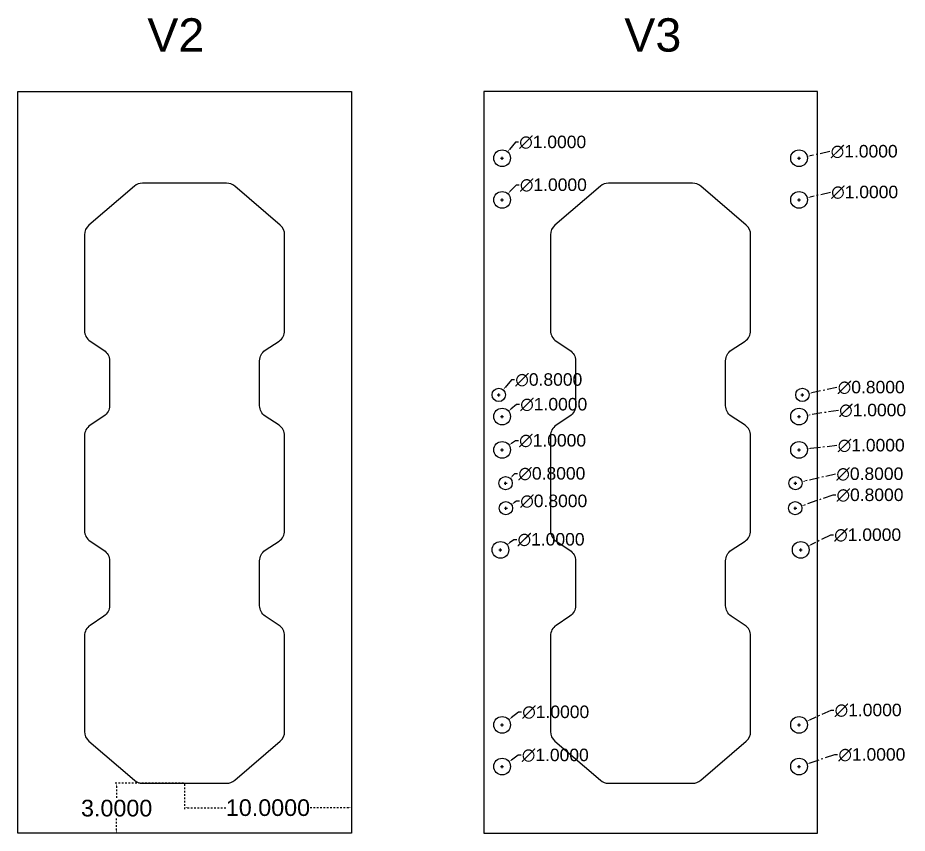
# Model space of a CAD drawing. Header units: millimetres. Extents: x 11 to 257, y 6 to 114.
# Drawn here: x 83 to 136.3, y 7.4 to 56.3 of the extents above; entities that cross this region are included whole.
import ezdxf

# ---------------------------------------------------------------- set-up
doc = ezdxf.new("R2010")
doc.units = ezdxf.units.MM
doc.header["$MEASUREMENT"] = 0
doc.linetypes.add('ACAD_ISO10W100', pattern=[18, 12, -3, 0, -3])
doc.layers.add('dim', color=90, linetype='ACAD_ISO10W100')
doc.layers.add('schita', color=50, linetype='Continuous')
doc.styles.get("Standard").update_dxf_attribs({"font": 'arial.ttf'})
doc.dimstyles.get("Standard").update_dxf_attribs({"dimtxt": 0.18, "dimasz": 0.18, "dimexe": 0.18, "dimexo": 0.0625, "dimgap": 0.09, "dimtad": 0, "dimtih": 1, "dimtoh": 1, "dimdec": 4, "dimzin": 0, "dimdsep": 46, "dimtxsty": 'Standard', "dimcen": 0.09, "dimadec": 0, "dimazin": 0, "dimtfac": 1, "dimtdec": 4, "dimtofl": 0, "dimtmove": 0, "dimatfit": 3, "dimfxl": 1, "dimtolj": 1, "dimtzin": 0, "dimarcsym": 0})

# ---------------------------------------------------------------- blocks, each defined once
blk = doc.blocks.new('*D3')
at = {"layer": 'Defpoints', "color": 0, "ltscale": 0.05, "transparency": 16777216}
for p in [(112.368, 48.257), (111.726, 47.491)]:
    blk.add_point(p, dxfattribs=at)
at = {"layer": 'dim', "color": 0, "lineweight": -2, "ltscale": 0.05, "transparency": 16777216}
for p, q in [((112.846, 48.827), (112.484, 48.395)), ((113.026, 48.827), (112.846, 48.827)), ((111.957, 47.874), (112.137, 47.874)), ((112.047, 47.784), (112.047, 47.964))]:
    blk.add_line(p, q, dxfattribs=at)
at = {"layer": 'dim', "color": 0, "ltscale": 0.05, "transparency": 16777216}
blk.add_solid([(112.461, 48.415), (112.507, 48.376), (112.368, 48.257)], dxfattribs=at)
at = {"layer": 'dim', "color": 0, "ltscale": 0.05, "transparency": 16777216, "insert": (115.079, 48.827), "char_height": 0.75, "attachment_point": 5}
blk.add_mtext('\\A1;∅1.0000', dxfattribs=at)
blk = doc.blocks.new('*D4')
at = {"layer": 'Defpoints', "color": 0, "ltscale": 0.05, "transparency": 16777216}
for p in [(112.391, 45.737), (111.703, 45.011)]:
    blk.add_point(p, dxfattribs=at)
at = {"layer": 'dim', "color": 0, "lineweight": -2, "ltscale": 0.05, "transparency": 16777216}
for p, q in [((112.885, 46.258), (112.515, 45.868)), ((113.065, 46.258), (112.885, 46.258)), ((111.957, 45.374), (112.137, 45.374)), ((112.047, 45.284), (112.047, 45.464))]:
    blk.add_line(p, q, dxfattribs=at)
at = {"layer": 'dim', "color": 0, "ltscale": 0.05, "transparency": 16777216}
blk.add_solid([(112.493, 45.888), (112.537, 45.847), (112.391, 45.737)], dxfattribs=at)
at = {"layer": 'dim', "color": 0, "ltscale": 0.05, "transparency": 16777216, "insert": (115.119, 46.258), "char_height": 0.75, "attachment_point": 5}
blk.add_mtext('\\A1;∅1.0000', dxfattribs=at)
blk = doc.blocks.new('*D5')
at = {"layer": 'Defpoints', "color": 0, "ltscale": 0.05, "transparency": 16777216}
for p in [(112.106, 33.979), (111.588, 33.369)]:
    blk.add_point(p, dxfattribs=at)
at = {"layer": 'dim', "color": 0, "lineweight": -2, "ltscale": 0.05, "transparency": 16777216}
for p, q in [((112.612, 34.572), (112.223, 34.116)), ((112.792, 34.572), (112.612, 34.572)), ((111.757, 33.674), (111.937, 33.674)), ((111.847, 33.584), (111.847, 33.764))]:
    blk.add_line(p, q, dxfattribs=at)
at = {"layer": 'dim', "color": 0, "ltscale": 0.05, "transparency": 16777216}
blk.add_solid([(112.2, 34.135), (112.246, 34.096), (112.106, 33.979)], dxfattribs=at)
at = {"layer": 'dim', "color": 0, "ltscale": 0.05, "transparency": 16777216, "insert": (114.845, 34.572), "char_height": 0.75, "attachment_point": 5}
blk.add_mtext('\\A1;∅0.8000', dxfattribs=at)
blk = doc.blocks.new('*D6')
at = {"layer": 'Defpoints', "color": 0, "ltscale": 0.05, "transparency": 16777216}
for p in [(112.432, 32.694), (111.663, 32.054)]:
    blk.add_point(p, dxfattribs=at)
at = {"layer": 'dim', "color": 0, "lineweight": -2, "ltscale": 0.05, "transparency": 16777216}
for p, q in [((112.908, 33.09), (112.57, 32.809)), ((113.088, 33.09), (112.908, 33.09)), ((111.957, 32.374), (112.137, 32.374)), ((112.047, 32.284), (112.047, 32.464))]:
    blk.add_line(p, q, dxfattribs=at)
at = {"layer": 'dim', "color": 0, "ltscale": 0.05, "transparency": 16777216}
blk.add_solid([(112.551, 32.832), (112.589, 32.786), (112.432, 32.694)], dxfattribs=at)
at = {"layer": 'dim', "color": 0, "ltscale": 0.05, "transparency": 16777216, "insert": (115.142, 33.09), "char_height": 0.75, "attachment_point": 5}
blk.add_mtext('\\A1;∅1.0000', dxfattribs=at)
blk = doc.blocks.new('*D7')
at = {"layer": 'Defpoints', "color": 0, "ltscale": 0.05, "transparency": 16777216}
for p in [(112.458, 30.659), (111.636, 30.089)]:
    blk.add_point(p, dxfattribs=at)
at = {"layer": 'dim', "color": 0, "lineweight": -2, "ltscale": 0.05, "transparency": 16777216}
for p, q in [((112.047, 30.284), (112.047, 30.464)), ((112.84, 30.924), (112.606, 30.761)), ((113.02, 30.924), (112.84, 30.924)), ((111.957, 30.374), (112.137, 30.374))]:
    blk.add_line(p, q, dxfattribs=at)
at = {"layer": 'dim', "color": 0, "ltscale": 0.05, "transparency": 16777216}
blk.add_solid([(112.589, 30.786), (112.623, 30.737), (112.458, 30.659)], dxfattribs=at)
at = {"layer": 'dim', "color": 0, "ltscale": 0.05, "transparency": 16777216, "insert": (115.073, 30.924), "char_height": 0.75, "attachment_point": 5}
blk.add_mtext('\\A1;∅1.0000', dxfattribs=at)
blk = doc.blocks.new('*D8')
at = {"layer": 'Defpoints', "color": 0, "ltscale": 0.05, "transparency": 16777216}
for p in [(112.534, 28.665), (111.983, 28.085)]:
    blk.add_point(p, dxfattribs=at)
at = {"layer": 'dim', "color": 0, "lineweight": -2, "ltscale": 0.05, "transparency": 16777216}
for p, q in [((112.794, 28.94), (112.658, 28.796)), ((112.974, 28.94), (112.794, 28.94)), ((112.168, 28.375), (112.348, 28.375)), ((112.258, 28.285), (112.258, 28.465))]:
    blk.add_line(p, q, dxfattribs=at)
at = {"layer": 'dim', "color": 0, "ltscale": 0.05, "transparency": 16777216}
blk.add_solid([(112.636, 28.816), (112.679, 28.775), (112.534, 28.665)], dxfattribs=at)
at = {"layer": 'dim', "color": 0, "ltscale": 0.05, "transparency": 16777216, "insert": (115.028, 28.94), "char_height": 0.75, "attachment_point": 5}
blk.add_mtext('\\A1;∅0.8000', dxfattribs=at)
blk = doc.blocks.new('*D9')
at = {"layer": 'Defpoints', "color": 0, "ltscale": 0.05, "transparency": 16777216}
for p in [(112.607, 27.093), (111.937, 26.657)]:
    blk.add_point(p, dxfattribs=at)
at = {"layer": 'dim', "color": 0, "lineweight": -2, "ltscale": 0.05, "transparency": 16777216}
for p, q in [((112.908, 27.29), (112.758, 27.192)), ((113.088, 27.29), (112.908, 27.29)), ((112.182, 26.875), (112.362, 26.875)), ((112.272, 26.785), (112.272, 26.965))]:
    blk.add_line(p, q, dxfattribs=at)
at = {"layer": 'dim', "color": 0, "ltscale": 0.05, "transparency": 16777216}
blk.add_solid([(112.741, 27.217), (112.774, 27.167), (112.607, 27.093)], dxfattribs=at)
at = {"layer": 'dim', "color": 0, "ltscale": 0.05, "transparency": 16777216, "insert": (115.142, 27.29), "char_height": 0.75, "attachment_point": 5}
blk.add_mtext('\\A1;∅0.8000', dxfattribs=at)
blk = doc.blocks.new('*D10')
at = {"layer": 'Defpoints', "color": 0, "ltscale": 0.05, "transparency": 16777216}
for p in [(112.344, 24.678), (111.55, 24.07)]:
    blk.add_point(p, dxfattribs=at)
at = {"layer": 'dim', "color": 0, "lineweight": -2, "ltscale": 0.05, "transparency": 16777216}
for p, q in [((112.748, 24.986), (112.487, 24.787)), ((112.928, 24.986), (112.748, 24.986)), ((111.857, 24.374), (112.037, 24.374)), ((111.947, 24.284), (111.947, 24.464))]:
    blk.add_line(p, q, dxfattribs=at)
at = {"layer": 'dim', "color": 0, "ltscale": 0.05, "transparency": 16777216}
blk.add_solid([(112.469, 24.811), (112.506, 24.763), (112.344, 24.678)], dxfattribs=at)
at = {"layer": 'dim', "color": 0, "ltscale": 0.05, "transparency": 16777216, "insert": (114.982, 24.986), "char_height": 0.75, "attachment_point": 5}
blk.add_mtext('\\A1;∅1.0000', dxfattribs=at)
blk = doc.blocks.new('*D11')
at = {"layer": 'Defpoints', "color": 0, "ltscale": 0.05, "transparency": 16777216}
for p in [(112.442, 14.18), (111.652, 13.568)]:
    blk.add_point(p, dxfattribs=at)
at = {"layer": 'dim', "color": 0, "lineweight": -2, "ltscale": 0.05, "transparency": 16777216}
for p, q in [((113.028, 14.633), (112.585, 14.29)), ((113.208, 14.633), (113.028, 14.633)), ((111.957, 13.874), (112.137, 13.874)), ((112.047, 13.784), (112.047, 13.964))]:
    blk.add_line(p, q, dxfattribs=at)
at = {"layer": 'dim', "color": 0, "ltscale": 0.05, "transparency": 16777216}
blk.add_solid([(112.566, 14.314), (112.603, 14.267), (112.442, 14.18)], dxfattribs=at)
at = {"layer": 'dim', "color": 0, "ltscale": 0.05, "transparency": 16777216, "insert": (115.261, 14.633), "char_height": 0.75, "attachment_point": 5}
blk.add_mtext('\\A1;∅1.0000', dxfattribs=at)
blk = doc.blocks.new('*D12')
at = {"layer": 'Defpoints', "color": 0, "ltscale": 0.05, "transparency": 16777216}
for p in [(112.455, 11.663), (111.639, 11.085)]:
    blk.add_point(p, dxfattribs=at)
at = {"layer": 'dim', "color": 0, "lineweight": -2, "ltscale": 0.05, "transparency": 16777216}
for p, q in [((112.999, 12.048), (112.602, 11.767)), ((113.179, 12.048), (112.999, 12.048)), ((111.957, 11.374), (112.137, 11.374)), ((112.047, 11.284), (112.047, 11.464))]:
    blk.add_line(p, q, dxfattribs=at)
at = {"layer": 'dim', "color": 0, "ltscale": 0.05, "transparency": 16777216}
blk.add_solid([(112.585, 11.791), (112.619, 11.742), (112.455, 11.663)], dxfattribs=at)
at = {"layer": 'dim', "color": 0, "ltscale": 0.05, "transparency": 16777216, "insert": (115.233, 12.048), "char_height": 0.75, "attachment_point": 5}
blk.add_mtext('\\A1;∅1.0000', dxfattribs=at)
blk = doc.blocks.new('*D13')
at = {"layer": 'Defpoints', "color": 0, "ltscale": 0.05, "transparency": 16777216}
for p in [(130.302, 14.082), (129.392, 13.666)]:
    blk.add_point(p, dxfattribs=at)
at = {"layer": 'dim', "color": 0, "lineweight": -2, "ltscale": 0.05, "transparency": 16777216}
for p, q in [((131.758, 14.746), (130.466, 14.156)), ((131.938, 14.746), (131.758, 14.746)), ((129.757, 13.874), (129.937, 13.874)), ((129.847, 13.784), (129.847, 13.964))]:
    blk.add_line(p, q, dxfattribs=at)
at = {"layer": 'dim', "color": 0, "ltscale": 0.05, "transparency": 16777216}
blk.add_solid([(130.453, 14.184), (130.478, 14.129), (130.302, 14.082)], dxfattribs=at)
at = {"layer": 'dim', "color": 0, "ltscale": 0.05, "transparency": 16777216, "insert": (133.991, 14.746), "char_height": 0.75, "attachment_point": 5}
blk.add_mtext('\\A1;∅1.0000', dxfattribs=at)
blk = doc.blocks.new('*D14')
at = {"layer": 'Defpoints', "color": 0, "ltscale": 0.05, "transparency": 16777216}
for p in [(129.372, 11.218), (130.322, 11.53)]:
    blk.add_point(p, dxfattribs=at)
at = {"layer": 'dim', "color": 0, "lineweight": -2, "ltscale": 0.05, "transparency": 16777216}
for p, q in [((131.982, 12.077), (130.493, 11.587)), ((132.162, 12.077), (131.982, 12.077)), ((129.757, 11.374), (129.937, 11.374)), ((129.847, 11.284), (129.847, 11.464))]:
    blk.add_line(p, q, dxfattribs=at)
at = {"layer": 'dim', "color": 0, "ltscale": 0.05, "transparency": 16777216}
blk.add_solid([(130.484, 11.615), (130.502, 11.558), (130.322, 11.53)], dxfattribs=at)
at = {"layer": 'dim', "color": 0, "ltscale": 0.05, "transparency": 16777216, "insert": (134.216, 12.077), "char_height": 0.75, "attachment_point": 5}
blk.add_mtext('\\A1;∅1.0000', dxfattribs=at)
blk = doc.blocks.new('*D15')
at = {"layer": 'Defpoints', "color": 0, "ltscale": 0.05, "transparency": 16777216}
for p in [(130.395, 24.597), (129.499, 24.151)]:
    blk.add_point(p, dxfattribs=at)
at = {"layer": 'dim', "color": 0, "lineweight": -2, "ltscale": 0.05, "transparency": 16777216}
for p, q in [((131.729, 25.261), (130.556, 24.677)), ((131.909, 25.261), (131.729, 25.261)), ((129.857, 24.374), (130.037, 24.374)), ((129.947, 24.284), (129.947, 24.464))]:
    blk.add_line(p, q, dxfattribs=at)
at = {"layer": 'dim', "color": 0, "ltscale": 0.05, "transparency": 16777216}
blk.add_solid([(130.542, 24.704), (130.569, 24.65), (130.395, 24.597)], dxfattribs=at)
at = {"layer": 'dim', "color": 0, "ltscale": 0.05, "transparency": 16777216, "insert": (133.963, 25.261), "char_height": 0.75, "attachment_point": 5}
blk.add_mtext('\\A1;∅1.0000', dxfattribs=at)
blk = doc.blocks.new('*D16')
at = {"layer": 'Defpoints', "color": 0, "ltscale": 0.05, "transparency": 16777216}
for p in [(129.244, 26.744), (130, 27.006)]:
    blk.add_point(p, dxfattribs=at)
at = {"layer": 'dim', "color": 0, "lineweight": -2, "ltscale": 0.05, "transparency": 16777216}
for p, q in [((131.87, 27.654), (130.17, 27.065)), ((132.05, 27.654), (131.87, 27.654)), ((129.532, 26.875), (129.712, 26.875)), ((129.622, 26.785), (129.622, 26.965))]:
    blk.add_line(p, q, dxfattribs=at)
at = {"layer": 'dim', "color": 0, "ltscale": 0.05, "transparency": 16777216}
blk.add_solid([(130.161, 27.093), (130.18, 27.037), (130, 27.006)], dxfattribs=at)
at = {"layer": 'dim', "color": 0, "ltscale": 0.05, "transparency": 16777216, "insert": (134.103, 27.654), "char_height": 0.75, "attachment_point": 5}
blk.add_mtext('\\A1;∅0.8000', dxfattribs=at)
blk = doc.blocks.new('*D17')
at = {"layer": 'Defpoints', "color": 0, "ltscale": 0.05, "transparency": 16777216}
for p in [(129.246, 28.287), (130.026, 28.463)]:
    blk.add_point(p, dxfattribs=at)
at = {"layer": 'dim', "color": 0, "lineweight": -2, "ltscale": 0.05, "transparency": 16777216}
for p, q in [((132.038, 28.918), (130.202, 28.503)), ((129.546, 28.375), (129.726, 28.375)), ((129.636, 28.285), (129.636, 28.465))]:
    blk.add_line(p, q, dxfattribs=at)
at = {"layer": 'dim', "color": 0, "ltscale": 0.05, "transparency": 16777216}
blk.add_solid([(130.195, 28.532), (130.208, 28.474), (130.026, 28.463)], dxfattribs=at)
at = {"layer": 'dim', "color": 0, "ltscale": 0.05, "transparency": 16777216, "insert": (134.092, 28.918), "char_height": 0.75, "attachment_point": 5}
blk.add_mtext('\\A1;∅0.8000', dxfattribs=at)
blk = doc.blocks.new('*D18')
at = {"layer": 'Defpoints', "color": 0, "ltscale": 0.05, "transparency": 16777216}
for p in [(130.344, 30.43), (129.35, 30.318)]:
    blk.add_point(p, dxfattribs=at)
at = {"layer": 'dim', "color": 0, "lineweight": -2, "ltscale": 0.05, "transparency": 16777216}
for p, q in [((129.847, 30.284), (129.847, 30.464)), ((132.123, 30.632), (130.523, 30.451)), ((129.757, 30.374), (129.937, 30.374))]:
    blk.add_line(p, q, dxfattribs=at)
at = {"layer": 'dim', "color": 0, "ltscale": 0.05, "transparency": 16777216}
blk.add_solid([(130.519, 30.48), (130.526, 30.421), (130.344, 30.43)], dxfattribs=at)
at = {"layer": 'dim', "color": 0, "ltscale": 0.05, "transparency": 16777216, "insert": (134.176, 30.632), "char_height": 0.75, "attachment_point": 5}
blk.add_mtext('\\A1;∅1.0000', dxfattribs=at)
blk = doc.blocks.new('*D19')
at = {"layer": 'Defpoints', "color": 0, "ltscale": 0.05, "transparency": 16777216}
for p in [(129.353, 32.298), (130.341, 32.45)]:
    blk.add_point(p, dxfattribs=at)
at = {"layer": 'dim', "color": 0, "lineweight": -2, "ltscale": 0.05, "transparency": 16777216}
for p, q in [((132.207, 32.739), (130.519, 32.478)), ((129.757, 32.374), (129.937, 32.374)), ((129.847, 32.284), (129.847, 32.464))]:
    blk.add_line(p, q, dxfattribs=at)
at = {"layer": 'dim', "color": 0, "ltscale": 0.05, "transparency": 16777216}
blk.add_solid([(130.514, 32.508), (130.524, 32.448), (130.341, 32.45)], dxfattribs=at)
at = {"layer": 'dim', "color": 0, "ltscale": 0.05, "transparency": 16777216, "insert": (134.261, 32.739), "char_height": 0.75, "attachment_point": 5}
blk.add_mtext('\\A1;∅1.0000', dxfattribs=at)
blk = doc.blocks.new('*D20')
at = {"layer": 'Defpoints', "color": 0, "ltscale": 0.05, "transparency": 16777216}
for p in [(130.438, 33.757), (129.656, 33.591)]:
    blk.add_point(p, dxfattribs=at)
at = {"layer": 'dim', "color": 0, "lineweight": -2, "ltscale": 0.05, "transparency": 16777216}
for p, q in [((129.957, 33.674), (130.137, 33.674)), ((130.047, 33.584), (130.047, 33.764)), ((132.123, 34.116), (130.614, 33.795))]:
    blk.add_line(p, q, dxfattribs=at)
at = {"layer": 'dim', "color": 0, "ltscale": 0.05, "transparency": 16777216}
blk.add_solid([(130.608, 33.824), (130.621, 33.765), (130.438, 33.757)], dxfattribs=at)
at = {"layer": 'dim', "color": 0, "ltscale": 0.05, "transparency": 16777216, "insert": (134.176, 34.116), "char_height": 0.75, "attachment_point": 5}
blk.add_mtext('\\A1;∅0.8000', dxfattribs=at)
blk = doc.blocks.new('*D21')
at = {"layer": 'Defpoints', "color": 0, "ltscale": 0.05, "transparency": 16777216}
for p in [(130.333, 45.49), (129.361, 45.258)]:
    blk.add_point(p, dxfattribs=at)
at = {"layer": 'dim', "color": 0, "lineweight": -2, "ltscale": 0.05, "transparency": 16777216}
for p, q in [((129.757, 45.374), (129.937, 45.374)), ((129.847, 45.284), (129.847, 45.464)), ((131.729, 45.824), (130.508, 45.532))]:
    blk.add_line(p, q, dxfattribs=at)
at = {"layer": 'dim', "color": 0, "ltscale": 0.05, "transparency": 16777216}
blk.add_solid([(130.501, 45.562), (130.515, 45.503), (130.333, 45.49)], dxfattribs=at)
at = {"layer": 'dim', "color": 0, "ltscale": 0.05, "transparency": 16777216, "insert": (133.782, 45.824), "char_height": 0.75, "attachment_point": 5}
blk.add_mtext('\\A1;∅1.0000', dxfattribs=at)
blk = doc.blocks.new('*D22')
at = {"layer": 'Defpoints', "color": 0, "ltscale": 0.05, "transparency": 16777216}
for p in [(129.358, 47.77), (130.336, 47.978)]:
    blk.add_point(p, dxfattribs=at)
at = {"layer": 'dim', "color": 0, "lineweight": -2, "ltscale": 0.05, "transparency": 16777216}
for p, q in [((131.701, 48.269), (130.512, 48.016)), ((129.757, 47.874), (129.937, 47.874)), ((129.847, 47.784), (129.847, 47.964))]:
    blk.add_line(p, q, dxfattribs=at)
at = {"layer": 'dim', "color": 0, "ltscale": 0.05, "transparency": 16777216}
blk.add_solid([(130.506, 48.045), (130.518, 47.986), (130.336, 47.978)], dxfattribs=at)
at = {"layer": 'dim', "color": 0, "ltscale": 0.05, "transparency": 16777216, "insert": (133.754, 48.269), "char_height": 0.75, "attachment_point": 5}
blk.add_mtext('\\A1;∅1.0000', dxfattribs=at)
blk = doc.blocks.new('*D74')
at = {"layer": 'Defpoints', "color": 0, "ltscale": 0.005, "transparency": 16777216}
for p in [(93.008, 10.374), (88.936, 7.374), (93.008, 7.374)]:
    blk.add_point(p, dxfattribs=at)
at = {"layer": 'dim', "color": 0, "lineweight": -2, "ltscale": 0.005, "transparency": 16777216}
for p, q in [((92.945, 10.374), (88.756, 10.374)), ((88.936, 10.194), (88.936, 9.475)), ((88.936, 7.554), (88.936, 8.273)), ((92.945, 7.374), (88.756, 7.374))]:
    blk.add_line(p, q, dxfattribs=at)
at = {"layer": 'dim', "color": 0, "ltscale": 0.005, "transparency": 16777216}
for points in [[(88.906, 10.194), (88.966, 10.194), (88.936, 10.374)], [(88.906, 7.554), (88.966, 7.554), (88.936, 7.374)]]:
    blk.add_solid(points, dxfattribs=at)
at = {"layer": 'dim', "color": 0, "ltscale": 0.005, "transparency": 16777216, "insert": (88.936, 8.874), "char_height": 1, "attachment_point": 5}
blk.add_mtext('\\A1;3.0000', dxfattribs=at)
blk = doc.blocks.new('*D75')
at = {"layer": 'Defpoints', "color": 0, "ltscale": 0.005, "transparency": 16777216}
for p in [(93.008, 10.374), (103.008, 10.374), (103.008, 8.902)]:
    blk.add_point(p, dxfattribs=at)
at = {"layer": 'dim', "color": 0, "lineweight": -2, "ltscale": 0.005, "transparency": 16777216}
for p, q in [((93.008, 10.312), (93.008, 8.722)), ((103.008, 10.312), (103.008, 8.722)), ((93.188, 8.902), (95.503, 8.902)), ((102.828, 8.902), (100.513, 8.902))]:
    blk.add_line(p, q, dxfattribs=at)
at = {"layer": 'dim', "color": 0, "ltscale": 0.005, "transparency": 16777216}
for points in [[(93.188, 8.932), (93.188, 8.872), (93.008, 8.902)], [(102.828, 8.932), (102.828, 8.872), (103.008, 8.902)]]:
    blk.add_solid(points, dxfattribs=at)
at = {"layer": 'dim', "color": 0, "ltscale": 0.005, "transparency": 16777216, "insert": (98.008, 8.902), "char_height": 1, "attachment_point": 5}
blk.add_mtext('\\A1;10.0000', dxfattribs=at)

msp = doc.modelspace()

# ---------------------------------------------------------------- linework, layer by layer
at = {"layer": 'schita', "ltscale": 0.05}
for points in [[(103.00799, 7.37403), (83.00799, 7.37403), (83.00799, 17.87403), (83.00799, 19.37403), (83.00799, 39.87403), (83.00799, 41.37403), (83.00799, 51.87403), (103.00799, 51.87403), (103.00799, 41.37403), (103.00799, 39.87403), (103.00799, 19.37403), (103.00799, 17.87403)], [(110.94704, 39.87403), (110.94704, 19.37403), (110.94704, 17.87403), (110.94704, 7.37403), (130.94704, 7.37403), (130.94704, 17.87403), (130.94704, 19.37403), (130.94704, 39.87403), (130.94704, 41.37403), (130.94704, 51.87403), (110.94704, 51.87403), (110.94704, 41.37403)]]:
    msp.add_lwpolyline(points, close=True, dxfattribs=at)
for points in [[(93.00799, 10.37403), (95.53, 10.37403, 0.17936511), (96.01882, 10.55522), (98.74681, 12.89958, 0.21860695), (99.00799, 13.4684), (99.00799, 16.37403), (99.00799, 19.22264, 0.25076489), (98.67401, 19.84668), (97.84196, 20.40138, -0.25076489), (97.50799, 21.02542), (97.50799, 22.37403), (97.50799, 23.72264, -0.25076489), (97.84196, 24.34668), (98.67401, 24.90138, 0.25076489), (99.00799, 25.52542), (99.00799, 31.22264, 0.25076489), (98.67401, 31.84668), (97.84196, 32.40138, -0.25076489), (97.50799, 33.02542), (97.50799, 34.37403), (97.50799, 35.72264, -0.25076489), (97.84196, 36.34668), (98.67401, 36.90138, 0.25076489), (99.00799, 37.52542), (99.00799, 43.27966, 0.21860695), (98.74681, 43.84848), (96.01882, 46.19285, 0.17936511), (95.53, 46.37403), (93.00799, 46.37403), (90.48598, 46.37403, 0.17936511), (89.99715, 46.19285), (87.26916, 43.84848, 0.21860695), (87.00799, 43.27966), (87.00799, 37.52542, 0.25076489), (87.34196, 36.90138), (88.17401, 36.34668, -0.25076489), (88.50799, 35.72264), (88.50799, 34.37403), (88.50799, 33.02542, -0.25076489), (88.17401, 32.40138), (87.34196, 31.84668, 0.25076489), (87.00799, 31.22264), (87.00799, 25.52542, 0.25076489), (87.34196, 24.90138), (88.17401, 24.34668, -0.25076489), (88.50799, 23.72264), (88.50799, 22.37403), (88.50799, 21.02542, -0.25076489), (88.17401, 20.40138), (87.34196, 19.84668, 0.25076489), (87.00799, 19.22264), (87.00799, 16.37403), (87.00799, 13.4684, 0.21860695), (87.26916, 12.89958), (89.99715, 10.55522, 0.17936511), (90.48598, 10.37403)], [(120.94704, 10.37403), (123.46905, 10.37403, 0.17936511), (123.95788, 10.55522), (126.68587, 12.89958, 0.21860695), (126.94704, 13.4684), (126.94704, 16.37403), (126.94704, 19.22264, 0.25076489), (126.61307, 19.84668), (125.78102, 20.40138, -0.25076489), (125.44704, 21.02542), (125.44704, 22.37403), (125.44704, 23.72264, -0.25076489), (125.78102, 24.34668), (126.61307, 24.90138, 0.25076489), (126.94704, 25.52542), (126.94704, 31.22264, 0.25076489), (126.61307, 31.84668), (125.78102, 32.40138, -0.25076489), (125.44704, 33.02542), (125.44704, 34.37403), (125.44704, 35.72264, -0.25076489), (125.78102, 36.34668), (126.61307, 36.90138, 0.25076489), (126.94704, 37.52542), (126.94704, 43.27966, 0.21860695), (126.68587, 43.84848), (123.95788, 46.19285, 0.17936511), (123.46905, 46.37403), (120.94704, 46.37403), (118.42503, 46.37403, 0.17936511), (117.93621, 46.19285), (115.20822, 43.84848, 0.21860695), (114.94704, 43.27966), (114.94704, 37.52542, 0.25076489), (115.28102, 36.90138), (116.11307, 36.34668, -0.25076489), (116.44704, 35.72264), (116.44704, 34.37403), (116.44704, 33.02542, -0.25076489), (116.11307, 32.40138), (115.28102, 31.84668, 0.25076489), (114.94704, 31.22264), (114.94704, 25.52542, 0.25076489), (115.28102, 24.90138), (116.11307, 24.34668, -0.25076489), (116.44704, 23.72264), (116.44704, 22.37403), (116.44704, 21.02542, -0.25076489), (116.11307, 20.40138), (115.28102, 19.84668, 0.25076489), (114.94704, 19.22264), (114.94704, 16.37403), (114.94704, 13.4684, 0.21860695), (115.20822, 12.89958), (117.93621, 10.55522, 0.17936511), (118.42503, 10.37403)]]:
    msp.add_lwpolyline(points, format="xyb", close=True, dxfattribs=at)
for centre, radius in [((112.04704, 47.87403), 0.5), ((129.84704, 47.87403), 0.5), ((112.04704, 45.37403), 0.5), ((129.84704, 45.37403), 0.5), ((111.84704, 33.67403), 0.4), ((130.04704, 33.67403), 0.4), ((112.04704, 32.37403), 0.5), ((129.84704, 32.37403), 0.5), ((112.04704, 30.37403), 0.5), ((129.84704, 30.37403), 0.5), ((112.25827, 28.37498), 0.4), ((129.63581, 28.37498), 0.4), ((112.27175, 26.87504), 0.4), ((129.62233, 26.87504), 0.4), ((111.94704, 24.37403), 0.5), ((129.94704, 24.37403), 0.5), ((112.04704, 13.87403), 0.5), ((129.84704, 13.87403), 0.5), ((112.04704, 11.37403), 0.5), ((129.84704, 11.37403), 0.5)]:
    msp.add_circle(centre, radius, dxfattribs=at)

# ---------------------------------------------------------------- texts
at = {"layer": 'schita', "ltscale": 0.05, "char_height": 2, "attachment_point": 1}
for s, insert in [('V2', (90.77495, 56.26837)), ('V3', (119.37149, 56.26837))]:
    msp.add_mtext_dynamic_manual_height_columns(s, width=0.9034193, gutter_width=1, heights=[0.27163], dxfattribs=dict(at, insert=insert))

# ---------------------------------------------------------------- dimensions: what is measured, and where the dimension line sits
at = {"layer": 'dim', "ltscale": 0.05}
for p1, p2, picture, middle in [((111.72591, 47.49079), (112.36817, 48.25728), '*D3', (115.07937, 48.82736)), ((129.35801, 47.76989), (130.33608, 47.97817), '*D22', (131.70079, 48.26878)), ((111.70307, 45.01115), (112.39101, 45.73692), '*D4', (115.11882, 46.25841)), ((129.36078, 45.25763), (130.3333, 45.49043), '*D21', (131.7289, 45.82449)), ((111.5878, 33.36941), (112.10629, 33.97865), '*D5', (114.84517, 34.57248)), ((129.6558, 33.59078), (130.43828, 33.75729), '*D20', (132.12282, 34.11575)), ((111.66258, 32.05436), (112.4315, 32.6937), '*D6', (115.14183, 33.09018)), ((129.35292, 32.2976), (130.34117, 32.45046), '*D19', (132.20717, 32.73908)), ((111.63615, 30.08914), (112.45794, 30.65892), '*D7', (115.07337, 30.92373)), ((129.35022, 30.31773), (130.34386, 30.43033), '*D18', (132.12282, 30.63193)), ((111.98292, 28.08484), (112.53362, 28.66512), '*D8', (115.02773, 28.93973)), ((129.24566, 28.28678), (130.02597, 28.46318), '*D17', (132.03848, 28.91812)), ((129.24438, 26.74407), (130.00028, 27.00601), '*D16', (134.1033, 27.65383)), ((129.49941, 24.15127), (130.39468, 24.5968), '*D15', (133.96291, 25.26102)), ((111.54979, 24.0704), (112.34429, 24.67766), '*D10', (114.98177, 24.98643)), ((111.65163, 13.568), (112.44245, 14.18006), '*D11', (115.26101, 14.63286)), ((129.39221, 13.66636), (130.30187, 14.0817), '*D13', (133.99108, 14.74635)), ((111.63892, 11.08517), (112.45516, 11.66289), '*D12', (115.2329, 12.04809)), ((129.37213, 11.21763), (130.32195, 11.53043), '*D14', (134.21599, 12.0773))]:
    dim = msp.add_diameter_dim_2p(p1=p1, p2=p2, dimstyle='Standard', override={"dimtxt": 0.75}, dxfattribs=at)
    dim.commit()
    dim.dimension.update_dxf_attribs({"geometry": picture, "text_midpoint": middle, "dimtype": 163})
dim = msp.add_diameter_dim_2p(p1=(111.93664, 26.65664), p2=(112.60687, 27.09344), dimstyle='Standard', override={"dimtxt": 0.75}, dxfattribs=at)
dim.commit()
dim.dimension.update_dxf_attribs({"geometry": '*D9', "text_midpoint": (115.14197, 27.29)})
at = {"layer": 'dim', "ltscale": 0.005}
dim = msp.add_linear_dim(base=(88.93553, 7.37403), p1=(93.00799, 10.37403), p2=(93.00799, 7.37403), angle=90, dimstyle='Standard', override={"dimtxt": 1}, dxfattribs=at)
dim.commit()
dim.dimension.update_dxf_attribs({"geometry": '*D74', "text_midpoint": (88.93553, 8.87403), "dimtype": 160})
dim = msp.add_linear_dim(base=(103.00799, 8.90226), p1=(93.00799, 10.37403), p2=(103.00799, 10.37403), dimstyle='Standard', override={"dimtxt": 1}, dxfattribs=at)
dim.commit()
dim.dimension.update_dxf_attribs({"geometry": '*D75', "text_midpoint": (98.00799, 8.90226), "dimtype": 160})

doc.saveas('drawing.dxf')
